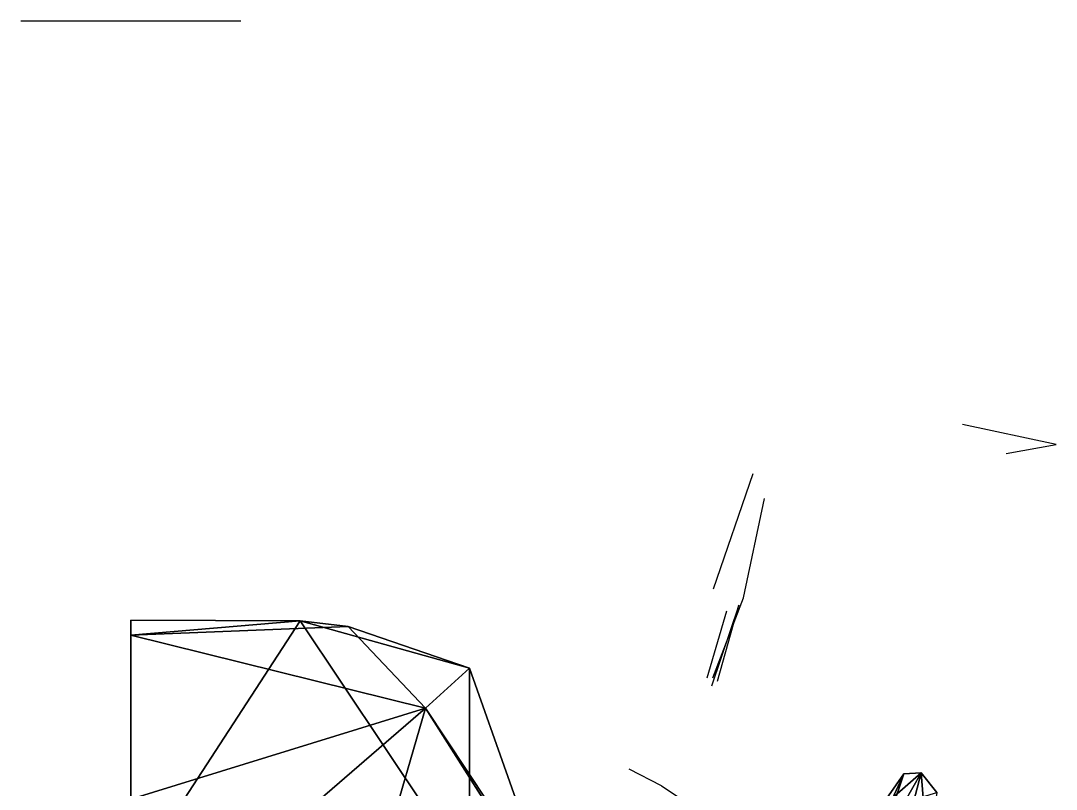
# Model space of a CAD drawing. Header units: metres. Extents: x -8 to 76, y -116 to 59.
# Drawn here: x -8.4 to 70.7, y 0.7 to 59.4 of the extents above; entities that cross this region are included whole.
import ezdxf

# ---------------------------------------------------------------- set-up
doc = ezdxf.new("R2010")
doc.units = ezdxf.units.M

msp = doc.modelspace()

# ---------------------------------------------------------------- linework, layer by layer
at = {"layer": 'jaw_lower_half'}
for points in [[(57.204, -3.596, -17.877), (54.995, -6.942, -15.839), (59.057, 1.932, -2.92)], [(54.995, -6.942, -15.839), (57.119, -0.852, -1.789), (59.057, 1.932, -2.92)], [(60.381, 1.995, -2.901), (59.057, 1.932, -2.92), (57.119, -0.852, -1.789)], [(60.381, 1.995, -2.901), (57.119, -0.852, -1.789), (61.583, 0.495, -3.099)], [(60.381, 1.995, -2.901), (59.064, -3.061, -18.624), (57.204, -3.596, -17.877)], [(60.381, 1.995, -2.901), (57.204, -3.596, -17.877), (59.057, 1.932, -2.92)], [(60.882, -4.055, -18.801), (59.064, -3.061, -18.624), (60.381, 1.995, -2.901)], [(60.882, -4.055, -18.801), (60.381, 1.995, -2.901), (61.583, 0.495, -3.099)]]:
    msp.add_3dface(points, dxfattribs=at)
at = {"layer": 'jaw_upper_half'}
for p, q in [((-8.403, 59.431, -15.74), (8.403, 59.431, -15.74)), ((70.708, 27.064, 19.353), (63.548, 28.603, 27.141)), ((66.88, 26.382, 12.576), (70.708, 27.064, 19.353)), ((44.523, 16.044, 5.04), (47.55, 24.85, 11.326)), ((46.813, 15.366, 4.709), (48.421, 22.947, 13.185)), ((44.481, 9.265, 0.567), (46.813, 15.366, 4.709)), ((45.527, 14.34, 5.744), (44.016, 9.234, 0.962)), ((46.447, 14.796, 5.23), (44.371, 8.631, 1.211)), ((44.827, 8.994, 0.845), (46.447, 14.796, 5.23)), ((40.539, 1.006, 40.293), (38.082, 2.29, 39.594)), ((40.539, 1.006, 40.293), (44.014, -1.273, 36.759))]:
    msp.add_line(p, q, dxfattribs=at)
for points in [[(12.941, 13.604, 49.68), (0, 12.505, 41.903), (0, 13.671, 51.395)], [(12.941, 13.604, 49.68), (0, 13.671, 51.395), (0, -6.281, 54.793)], [(16.616, 13.168, 45.794), (0, 12.505, 41.903), (12.941, 13.604, 49.68)], [(12.941, 13.604, 49.68), (0, -6.281, 54.793), (25.882, -5.735, 51.246)], [(12.941, 13.604, 49.68), (25.882, -5.735, 51.246), (25.882, 9.989, 48.569)], [(25.882, 9.989, 48.569), (16.616, 13.168, 45.794), (12.941, 13.604, 49.68)], [(22.526, 6.93, 41.897), (0, 12.505, 41.903), (16.616, 13.168, 45.794)], [(25.882, 9.989, 48.569), (22.526, 6.93, 41.897), (16.616, 13.168, 45.794)], [(0, 12.505, 41.903), (22.526, 6.93, 41.897), (0, 0, 41.889)], [(32.033, -7.407, 39.177), (22.526, 6.93, 41.897), (25.882, 9.989, 48.569)], [(32.033, -7.407, 39.177), (25.882, 9.989, 48.569), (25.882, -5.735, 51.246)], [(22.526, 6.93, 41.897), (0, -12.505, 41.875), (0, 0, 41.889)], [(22.526, 6.93, 41.897), (16.661, -13.225, 41.49), (0, -12.505, 41.875)], [(22.526, 6.93, 41.897), (30.867, -6.218, 38.096), (16.661, -13.225, 41.49)], [(30.867, -6.218, 38.096), (22.526, 6.93, 41.897), (32.033, -7.407, 39.177)]]:
    msp.add_3dface(points, dxfattribs=at)

doc.saveas('drawing.dxf')
